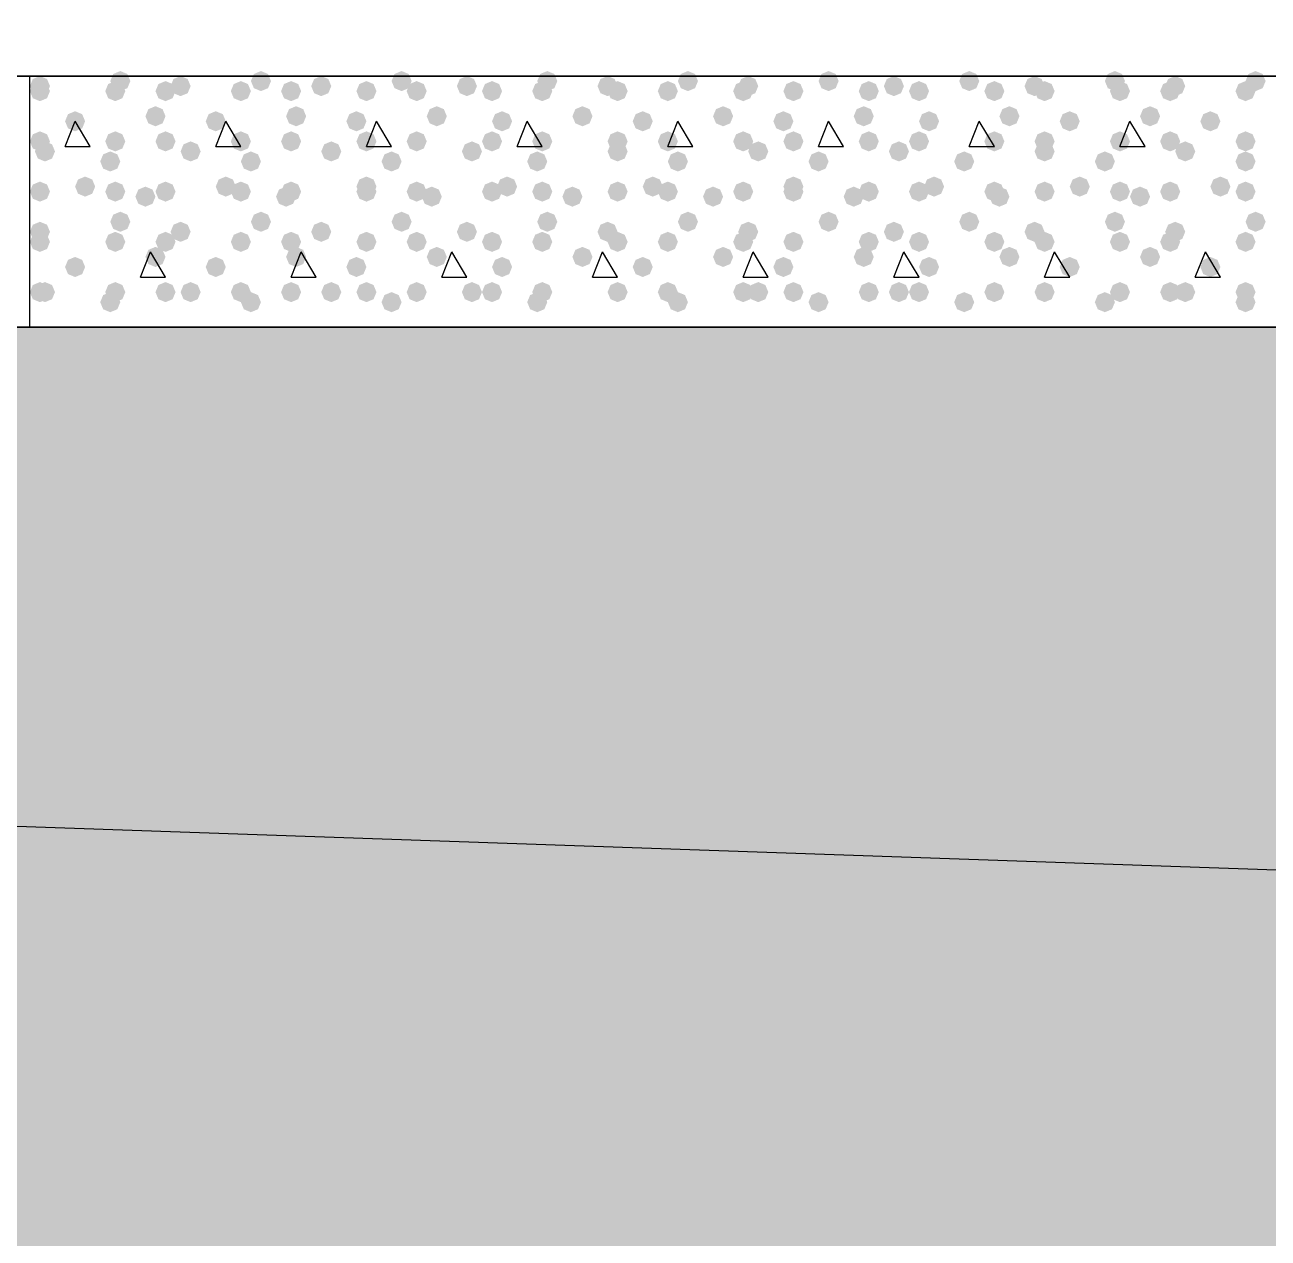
# Model space of a CAD drawing. Header units: millimetres. Extents: x 0 to 420, y 0 to 297.
# Drawn here: x 154.6 to 165.08, y 152.81 to 163.03 of the extents above; entities that cross this region are included whole.
import ezdxf

# ---------------------------------------------------------------- set-up
doc = ezdxf.new("R2010")
doc.units = ezdxf.units.MM
doc.layers.get('0').update_dxf_attribs({"linetype": 'CONTINUOUS'})

msp = doc.modelspace()

# ---------------------------------------------------------------- hatches: boundary and pattern name
at = {"true_color": 0x000008}
for points in [[(155.490333, 162.56), (155.465463, 162.500204), (155.405667, 162.475333), (155.345871, 162.500204), (155.321, 162.56), (155.345871, 162.619796), (155.405667, 162.644667), (155.465462, 162.619796)], [(156.675667, 162.56), (156.650796, 162.500204), (156.591, 162.475333), (156.531204, 162.500204), (156.506333, 162.56), (156.531204, 162.619796), (156.591, 162.644667), (156.650796, 162.619796)], [(157.861, 162.56), (157.836129, 162.500204), (157.776333, 162.475333), (157.716538, 162.500204), (157.691667, 162.56), (157.716537, 162.619796), (157.776333, 162.644667), (157.836129, 162.619796)], [(159.088667, 162.56), (159.063796, 162.500204), (159.004, 162.475333), (158.944204, 162.500204), (158.919333, 162.56), (158.944204, 162.619796), (159.004, 162.644667), (159.063796, 162.619796)], [(160.274, 162.56), (160.249129, 162.500204), (160.189333, 162.475333), (160.129538, 162.500204), (160.104667, 162.56), (160.129537, 162.619796), (160.189333, 162.644667), (160.249129, 162.619796)], [(161.459333, 162.56), (161.434463, 162.500204), (161.374667, 162.475333), (161.314871, 162.500204), (161.29, 162.56), (161.314871, 162.619796), (161.374667, 162.644667), (161.434462, 162.619796)], [(162.644667, 162.56), (162.619796, 162.500204), (162.56, 162.475333), (162.500204, 162.500204), (162.475333, 162.56), (162.500204, 162.619796), (162.56, 162.644667), (162.619796, 162.619796)], [(163.872333, 162.56), (163.847463, 162.500204), (163.787667, 162.475333), (163.727871, 162.500204), (163.703, 162.56), (163.727871, 162.619796), (163.787667, 162.644667), (163.847462, 162.619796)], [(165.057667, 162.56), (165.032796, 162.500204), (164.973, 162.475333), (164.913204, 162.500204), (164.888333, 162.56), (164.913204, 162.619796), (164.973, 162.644667), (165.032796, 162.619796)], [(154.813, 162.517667), (154.788129, 162.457871), (154.728333, 162.433), (154.668538, 162.457871), (154.643667, 162.517667), (154.668537, 162.577462), (154.728333, 162.602333), (154.788129, 162.577463)], [(154.813, 162.475333), (154.788129, 162.415537), (154.728333, 162.390667), (154.668538, 162.415537), (154.643667, 162.475333), (154.668537, 162.535129), (154.728333, 162.56), (154.788129, 162.535129)], [(155.448, 162.475333), (155.423129, 162.415537), (155.363333, 162.390667), (155.303538, 162.415537), (155.278667, 162.475333), (155.303537, 162.535129), (155.363333, 162.56), (155.423129, 162.535129)], [(155.871333, 162.475333), (155.846462, 162.415537), (155.786667, 162.390667), (155.726871, 162.415537), (155.702, 162.475333), (155.726871, 162.535129), (155.786667, 162.56), (155.846462, 162.535129)], [(155.998333, 162.517667), (155.973462, 162.457871), (155.913667, 162.433), (155.853871, 162.457871), (155.829, 162.517667), (155.853871, 162.577462), (155.913667, 162.602333), (155.973462, 162.577463)], [(156.506333, 162.475333), (156.481462, 162.415537), (156.421667, 162.390667), (156.361871, 162.415537), (156.337, 162.475333), (156.361871, 162.535129), (156.421667, 162.56), (156.481462, 162.535129)], [(156.929667, 162.475333), (156.904796, 162.415537), (156.845, 162.390667), (156.785204, 162.415537), (156.760333, 162.475333), (156.785204, 162.535129), (156.845, 162.56), (156.904796, 162.535129)], [(157.183667, 162.517667), (157.158796, 162.457871), (157.099, 162.433), (157.039204, 162.457871), (157.014333, 162.517667), (157.039204, 162.577462), (157.099, 162.602333), (157.158796, 162.577463)], [(157.564667, 162.475333), (157.539796, 162.415537), (157.48, 162.390667), (157.420204, 162.415537), (157.395333, 162.475333), (157.420204, 162.535129), (157.48, 162.56), (157.539796, 162.535129)], [(157.988, 162.475333), (157.963129, 162.415537), (157.903333, 162.390667), (157.843538, 162.415537), (157.818667, 162.475333), (157.843537, 162.535129), (157.903333, 162.56), (157.963129, 162.535129)], [(158.411333, 162.517667), (158.386462, 162.457871), (158.326667, 162.433), (158.266871, 162.457871), (158.242, 162.517667), (158.266871, 162.577462), (158.326667, 162.602333), (158.386462, 162.577463)], [(158.623, 162.475333), (158.598129, 162.415537), (158.538333, 162.390667), (158.478538, 162.415537), (158.453667, 162.475333), (158.478537, 162.535129), (158.538333, 162.56), (158.598129, 162.535129)], [(159.046333, 162.475333), (159.021462, 162.415537), (158.961667, 162.390667), (158.901871, 162.415537), (158.877, 162.475333), (158.901871, 162.535129), (158.961667, 162.56), (159.021462, 162.535129)], [(159.596667, 162.517667), (159.571796, 162.457871), (159.512, 162.433), (159.452204, 162.457871), (159.427333, 162.517667), (159.452204, 162.577462), (159.512, 162.602333), (159.571796, 162.577463)], [(159.681333, 162.475333), (159.656462, 162.415537), (159.596667, 162.390667), (159.536871, 162.415537), (159.512, 162.475333), (159.536871, 162.535129), (159.596667, 162.56), (159.656462, 162.535129)], [(160.104667, 162.475333), (160.079796, 162.415537), (160.02, 162.390667), (159.960204, 162.415537), (159.935333, 162.475333), (159.960204, 162.535129), (160.02, 162.56), (160.079796, 162.535129)], [(160.739667, 162.475333), (160.714796, 162.415537), (160.655, 162.390667), (160.595204, 162.415537), (160.570333, 162.475333), (160.595204, 162.535129), (160.655, 162.56), (160.714796, 162.535129)], [(160.782, 162.517667), (160.757129, 162.457871), (160.697333, 162.433), (160.637538, 162.457871), (160.612667, 162.517667), (160.637537, 162.577462), (160.697333, 162.602333), (160.757129, 162.577463)], [(161.163, 162.475333), (161.138129, 162.415537), (161.078333, 162.390667), (161.018538, 162.415537), (160.993667, 162.475333), (161.018537, 162.535129), (161.078333, 162.56), (161.138129, 162.535129)], [(161.798, 162.475333), (161.773129, 162.415537), (161.713333, 162.390667), (161.653538, 162.415537), (161.628667, 162.475333), (161.653537, 162.535129), (161.713333, 162.56), (161.773129, 162.535129)], [(162.009667, 162.517667), (161.984796, 162.457871), (161.925, 162.433), (161.865204, 162.457871), (161.840333, 162.517667), (161.865204, 162.577462), (161.925, 162.602333), (161.984796, 162.577463)], [(162.221333, 162.475333), (162.196463, 162.415537), (162.136667, 162.390667), (162.076871, 162.415537), (162.052, 162.475333), (162.076871, 162.535129), (162.136667, 162.56), (162.196462, 162.535129)], [(162.856333, 162.475333), (162.831462, 162.415537), (162.771667, 162.390667), (162.711871, 162.415537), (162.687, 162.475333), (162.711871, 162.535129), (162.771667, 162.56), (162.831462, 162.535129)], [(163.195, 162.517667), (163.170129, 162.457871), (163.110333, 162.433), (163.050538, 162.457871), (163.025667, 162.517667), (163.050537, 162.577462), (163.110333, 162.602333), (163.170129, 162.577463)], [(163.279667, 162.475333), (163.254796, 162.415537), (163.195, 162.390667), (163.135204, 162.415537), (163.110333, 162.475333), (163.135204, 162.535129), (163.195, 162.56), (163.254796, 162.535129)], [(163.914667, 162.475333), (163.889796, 162.415537), (163.83, 162.390667), (163.770204, 162.415537), (163.745333, 162.475333), (163.770204, 162.535129), (163.83, 162.56), (163.889796, 162.535129)], [(164.338, 162.475333), (164.313129, 162.415537), (164.253333, 162.390667), (164.193537, 162.415537), (164.168667, 162.475333), (164.193537, 162.535129), (164.253333, 162.56), (164.313129, 162.535129)], [(164.380333, 162.517667), (164.355462, 162.457871), (164.295667, 162.433), (164.235871, 162.457871), (164.211, 162.517667), (164.235871, 162.577462), (164.295667, 162.602333), (164.355462, 162.577463)], [(164.973, 162.475333), (164.948129, 162.415537), (164.888333, 162.390667), (164.828537, 162.415537), (164.803667, 162.475333), (164.828537, 162.535129), (164.888333, 162.56), (164.948129, 162.535129)], [(155.109333, 162.221333), (155.084463, 162.161537), (155.024667, 162.136667), (154.964871, 162.161537), (154.94, 162.221333), (154.964871, 162.281129), (155.024667, 162.306), (155.084462, 162.281129)], [(155.786667, 162.263667), (155.761796, 162.203871), (155.702, 162.179), (155.642204, 162.203871), (155.617333, 162.263667), (155.642204, 162.323462), (155.702, 162.348333), (155.761796, 162.323463)], [(156.294667, 162.221333), (156.269796, 162.161537), (156.21, 162.136667), (156.150204, 162.161537), (156.125333, 162.221333), (156.150204, 162.281129), (156.21, 162.306), (156.269796, 162.281129)], [(156.972, 162.263667), (156.947129, 162.203871), (156.887333, 162.179), (156.827538, 162.203871), (156.802667, 162.263667), (156.827537, 162.323462), (156.887333, 162.348333), (156.947129, 162.323463)], [(157.48, 162.221333), (157.455129, 162.161537), (157.395333, 162.136667), (157.335538, 162.161537), (157.310667, 162.221333), (157.335537, 162.281129), (157.395333, 162.306), (157.455129, 162.281129)], [(158.157333, 162.263667), (158.132462, 162.203871), (158.072667, 162.179), (158.012871, 162.203871), (157.988, 162.263667), (158.012871, 162.323462), (158.072667, 162.348333), (158.132462, 162.323463)], [(158.707667, 162.221333), (158.682796, 162.161537), (158.623, 162.136667), (158.563204, 162.161537), (158.538333, 162.221333), (158.563204, 162.281129), (158.623, 162.306), (158.682796, 162.281129)], [(159.385, 162.263667), (159.360129, 162.203871), (159.300333, 162.179), (159.240538, 162.203871), (159.215667, 162.263667), (159.240537, 162.323462), (159.300333, 162.348333), (159.360129, 162.323463)], [(159.893, 162.221333), (159.868129, 162.161537), (159.808333, 162.136667), (159.748538, 162.161537), (159.723667, 162.221333), (159.748537, 162.281129), (159.808333, 162.306), (159.868129, 162.281129)], [(160.570333, 162.263667), (160.545462, 162.203871), (160.485667, 162.179), (160.425871, 162.203871), (160.401, 162.263667), (160.425871, 162.323462), (160.485667, 162.348333), (160.545462, 162.323463)], [(161.078333, 162.221333), (161.053462, 162.161537), (160.993667, 162.136667), (160.933871, 162.161537), (160.909, 162.221333), (160.933871, 162.281129), (160.993667, 162.306), (161.053462, 162.281129)], [(161.755667, 162.263667), (161.730796, 162.203871), (161.671, 162.179), (161.611204, 162.203871), (161.586333, 162.263667), (161.611204, 162.323462), (161.671, 162.348333), (161.730796, 162.323463)], [(162.306, 162.221333), (162.281129, 162.161537), (162.221333, 162.136667), (162.161538, 162.161537), (162.136667, 162.221333), (162.161537, 162.281129), (162.221333, 162.306), (162.281129, 162.281129)], [(162.983333, 162.263667), (162.958463, 162.203871), (162.898667, 162.179), (162.838871, 162.203871), (162.814, 162.263667), (162.838871, 162.323462), (162.898667, 162.348333), (162.958462, 162.323463)], [(163.491333, 162.221333), (163.466462, 162.161537), (163.406667, 162.136667), (163.346871, 162.161537), (163.322, 162.221333), (163.346871, 162.281129), (163.406667, 162.306), (163.466462, 162.281129)], [(164.168667, 162.263667), (164.143796, 162.203871), (164.084, 162.179), (164.024204, 162.203871), (163.999333, 162.263667), (164.024204, 162.323462), (164.084, 162.348333), (164.143796, 162.323463)], [(164.676667, 162.221333), (164.651796, 162.161537), (164.592, 162.136667), (164.532204, 162.161537), (164.507333, 162.221333), (164.532204, 162.281129), (164.592, 162.306), (164.651796, 162.281129)], [(154.813, 162.052), (154.788129, 161.992204), (154.728333, 161.967333), (154.668538, 161.992204), (154.643667, 162.052), (154.668537, 162.111796), (154.728333, 162.136667), (154.788129, 162.111796)], [(155.448, 162.052), (155.423129, 161.992204), (155.363333, 161.967333), (155.303538, 161.992204), (155.278667, 162.052), (155.303537, 162.111796), (155.363333, 162.136667), (155.423129, 162.111796)], [(155.871333, 162.052), (155.846462, 161.992204), (155.786667, 161.967333), (155.726871, 161.992204), (155.702, 162.052), (155.726871, 162.111796), (155.786667, 162.136667), (155.846462, 162.111796)], [(156.506333, 162.052), (156.481462, 161.992204), (156.421667, 161.967333), (156.361871, 161.992204), (156.337, 162.052), (156.361871, 162.111796), (156.421667, 162.136667), (156.481462, 162.111796)], [(156.929667, 162.052), (156.904796, 161.992204), (156.845, 161.967333), (156.785204, 161.992204), (156.760333, 162.052), (156.785204, 162.111796), (156.845, 162.136667), (156.904796, 162.111796)], [(157.564667, 162.052), (157.539796, 161.992204), (157.48, 161.967333), (157.420204, 161.992204), (157.395333, 162.052), (157.420204, 162.111796), (157.48, 162.136667), (157.539796, 162.111796)], [(157.988, 162.052), (157.963129, 161.992204), (157.903333, 161.967333), (157.843538, 161.992204), (157.818667, 162.052), (157.843537, 162.111796), (157.903333, 162.136667), (157.963129, 162.111796)], [(158.623, 162.052), (158.598129, 161.992204), (158.538333, 161.967333), (158.478538, 161.992204), (158.453667, 162.052), (158.478537, 162.111796), (158.538333, 162.136667), (158.598129, 162.111796)], [(159.046333, 162.052), (159.021462, 161.992204), (158.961667, 161.967333), (158.901871, 161.992204), (158.877, 162.052), (158.901871, 162.111796), (158.961667, 162.136667), (159.021462, 162.111796)], [(159.681333, 162.052), (159.656462, 161.992204), (159.596667, 161.967333), (159.536871, 161.992204), (159.512, 162.052), (159.536871, 162.111796), (159.596667, 162.136667), (159.656462, 162.111796)], [(160.104667, 162.052), (160.079796, 161.992204), (160.02, 161.967333), (159.960204, 161.992204), (159.935333, 162.052), (159.960204, 162.111796), (160.02, 162.136667), (160.079796, 162.111796)], [(160.739667, 162.052), (160.714796, 161.992204), (160.655, 161.967333), (160.595204, 161.992204), (160.570333, 162.052), (160.595204, 162.111796), (160.655, 162.136667), (160.714796, 162.111796)], [(161.163, 162.052), (161.138129, 161.992204), (161.078333, 161.967333), (161.018538, 161.992204), (160.993667, 162.052), (161.018537, 162.111796), (161.078333, 162.136667), (161.138129, 162.111796)], [(161.798, 162.052), (161.773129, 161.992204), (161.713333, 161.967333), (161.653538, 161.992204), (161.628667, 162.052), (161.653537, 162.111796), (161.713333, 162.136667), (161.773129, 162.111796)], [(162.221333, 162.052), (162.196463, 161.992204), (162.136667, 161.967333), (162.076871, 161.992204), (162.052, 162.052), (162.076871, 162.111796), (162.136667, 162.136667), (162.196462, 162.111796)], [(162.856333, 162.052), (162.831462, 161.992204), (162.771667, 161.967333), (162.711871, 161.992204), (162.687, 162.052), (162.711871, 162.111796), (162.771667, 162.136667), (162.831462, 162.111796)], [(163.279667, 162.052), (163.254796, 161.992204), (163.195, 161.967333), (163.135204, 161.992204), (163.110333, 162.052), (163.135204, 162.111796), (163.195, 162.136667), (163.254796, 162.111796)], [(163.914667, 162.052), (163.889796, 161.992204), (163.83, 161.967333), (163.770204, 161.992204), (163.745333, 162.052), (163.770204, 162.111796), (163.83, 162.136667), (163.889796, 162.111796)], [(164.338, 162.052), (164.313129, 161.992204), (164.253333, 161.967333), (164.193537, 161.992204), (164.168667, 162.052), (164.193537, 162.111796), (164.253333, 162.136667), (164.313129, 162.111796)], [(164.973, 162.052), (164.948129, 161.992204), (164.888333, 161.967333), (164.828537, 161.992204), (164.803667, 162.052), (164.828537, 162.111796), (164.888333, 162.136667), (164.948129, 162.111796)], [(154.855333, 161.967333), (154.830463, 161.907537), (154.770667, 161.882667), (154.710871, 161.907537), (154.686, 161.967333), (154.710871, 162.027129), (154.770667, 162.052), (154.830462, 162.027129)], [(156.083, 161.967333), (156.058129, 161.907537), (155.998333, 161.882667), (155.938538, 161.907537), (155.913667, 161.967333), (155.938537, 162.027129), (155.998333, 162.052), (156.058129, 162.027129)], [(157.268333, 161.967333), (157.243462, 161.907537), (157.183667, 161.882667), (157.123871, 161.907537), (157.099, 161.967333), (157.123871, 162.027129), (157.183667, 162.052), (157.243462, 162.027129)], [(158.453667, 161.967333), (158.428796, 161.907537), (158.369, 161.882667), (158.309204, 161.907537), (158.284333, 161.967333), (158.309204, 162.027129), (158.369, 162.052), (158.428796, 162.027129)], [(159.681333, 161.967333), (159.656462, 161.907537), (159.596667, 161.882667), (159.536871, 161.907537), (159.512, 161.967333), (159.536871, 162.027129), (159.596667, 162.052), (159.656462, 162.027129)], [(160.866667, 161.967333), (160.841796, 161.907537), (160.782, 161.882667), (160.722204, 161.907537), (160.697333, 161.967333), (160.722204, 162.027129), (160.782, 162.052), (160.841796, 162.027129)], [(162.052, 161.967333), (162.027129, 161.907537), (161.967333, 161.882667), (161.907537, 161.907537), (161.882667, 161.967333), (161.907537, 162.027129), (161.967333, 162.052), (162.027129, 162.027129)], [(163.279667, 161.967333), (163.254796, 161.907537), (163.195, 161.882667), (163.135204, 161.907537), (163.110333, 161.967333), (163.135204, 162.027129), (163.195, 162.052), (163.254796, 162.027129)], [(164.465, 161.967333), (164.440129, 161.907537), (164.380333, 161.882667), (164.320538, 161.907537), (164.295667, 161.967333), (164.320537, 162.027129), (164.380333, 162.052), (164.440129, 162.027129)], [(155.405667, 161.882667), (155.380796, 161.822871), (155.321, 161.798), (155.261204, 161.822871), (155.236333, 161.882667), (155.261204, 161.942462), (155.321, 161.967333), (155.380796, 161.942463)], [(156.591, 161.882667), (156.566129, 161.822871), (156.506333, 161.798), (156.446538, 161.822871), (156.421667, 161.882667), (156.446537, 161.942462), (156.506333, 161.967333), (156.566129, 161.942463)], [(157.776333, 161.882667), (157.751463, 161.822871), (157.691667, 161.798), (157.631871, 161.822871), (157.607, 161.882667), (157.631871, 161.942462), (157.691667, 161.967333), (157.751462, 161.942463)], [(159.004, 161.882667), (158.979129, 161.822871), (158.919333, 161.798), (158.859537, 161.822871), (158.834667, 161.882667), (158.859537, 161.942462), (158.919333, 161.967333), (158.979129, 161.942463)], [(160.189333, 161.882667), (160.164463, 161.822871), (160.104667, 161.798), (160.044871, 161.822871), (160.02, 161.882667), (160.044871, 161.942462), (160.104667, 161.967333), (160.164462, 161.942463)], [(161.374667, 161.882667), (161.349796, 161.822871), (161.29, 161.798), (161.230204, 161.822871), (161.205333, 161.882667), (161.230204, 161.942462), (161.29, 161.967333), (161.349796, 161.942463)], [(162.602333, 161.882667), (162.577463, 161.822871), (162.517667, 161.798), (162.457871, 161.822871), (162.433, 161.882667), (162.457871, 161.942462), (162.517667, 161.967333), (162.577462, 161.942463)], [(163.787667, 161.882667), (163.762796, 161.822871), (163.703, 161.798), (163.643204, 161.822871), (163.618333, 161.882667), (163.643204, 161.942462), (163.703, 161.967333), (163.762796, 161.942463)], [(164.973, 161.882667), (164.948129, 161.822871), (164.888333, 161.798), (164.828537, 161.822871), (164.803667, 161.882667), (164.828537, 161.942462), (164.888333, 161.967333), (164.948129, 161.942463)], [(154.813, 161.628667), (154.788129, 161.568871), (154.728333, 161.544), (154.668538, 161.568871), (154.643667, 161.628667), (154.668537, 161.688462), (154.728333, 161.713333), (154.788129, 161.688463)], [(155.194, 161.671), (155.169129, 161.611204), (155.109333, 161.586333), (155.049538, 161.611204), (155.024667, 161.671), (155.049537, 161.730796), (155.109333, 161.755667), (155.169129, 161.730796)], [(155.448, 161.628667), (155.423129, 161.568871), (155.363333, 161.544), (155.303538, 161.568871), (155.278667, 161.628667), (155.303537, 161.688462), (155.363333, 161.713333), (155.423129, 161.688463)], [(155.702, 161.586333), (155.677129, 161.526537), (155.617333, 161.501667), (155.557538, 161.526537), (155.532667, 161.586333), (155.557537, 161.646129), (155.617333, 161.671), (155.677129, 161.646129)], [(155.871333, 161.628667), (155.846462, 161.568871), (155.786667, 161.544), (155.726871, 161.568871), (155.702, 161.628667), (155.726871, 161.688462), (155.786667, 161.713333), (155.846462, 161.688463)], [(156.379333, 161.671), (156.354463, 161.611204), (156.294667, 161.586333), (156.234871, 161.611204), (156.21, 161.671), (156.234871, 161.730796), (156.294667, 161.755667), (156.354462, 161.730796)], [(156.506333, 161.628667), (156.481462, 161.568871), (156.421667, 161.544), (156.361871, 161.568871), (156.337, 161.628667), (156.361871, 161.688462), (156.421667, 161.713333), (156.481462, 161.688463)], [(156.887333, 161.586333), (156.862462, 161.526537), (156.802667, 161.501667), (156.742871, 161.526537), (156.718, 161.586333), (156.742871, 161.646129), (156.802667, 161.671), (156.862462, 161.646129)], [(156.929667, 161.628667), (156.904796, 161.568871), (156.845, 161.544), (156.785204, 161.568871), (156.760333, 161.628667), (156.785204, 161.688462), (156.845, 161.713333), (156.904796, 161.688463)], [(157.564667, 161.671), (157.539796, 161.611204), (157.48, 161.586333), (157.420204, 161.611204), (157.395333, 161.671), (157.420204, 161.730796), (157.48, 161.755667), (157.539796, 161.730796)], [(157.564667, 161.628667), (157.539796, 161.568871), (157.48, 161.544), (157.420204, 161.568871), (157.395333, 161.628667), (157.420204, 161.688462), (157.48, 161.713333), (157.539796, 161.688463)], [(157.988, 161.628667), (157.963129, 161.568871), (157.903333, 161.544), (157.843538, 161.568871), (157.818667, 161.628667), (157.843537, 161.688462), (157.903333, 161.713333), (157.963129, 161.688463)], [(158.115, 161.586333), (158.090129, 161.526537), (158.030333, 161.501667), (157.970538, 161.526537), (157.945667, 161.586333), (157.970537, 161.646129), (158.030333, 161.671), (158.090129, 161.646129)], [(158.623, 161.628667), (158.598129, 161.568871), (158.538333, 161.544), (158.478538, 161.568871), (158.453667, 161.628667), (158.478537, 161.688462), (158.538333, 161.713333), (158.598129, 161.688463)], [(158.75, 161.671), (158.725129, 161.611204), (158.665333, 161.586333), (158.605538, 161.611204), (158.580667, 161.671), (158.605537, 161.730796), (158.665333, 161.755667), (158.725129, 161.730796)], [(159.046333, 161.628667), (159.021462, 161.568871), (158.961667, 161.544), (158.901871, 161.568871), (158.877, 161.628667), (158.901871, 161.688462), (158.961667, 161.713333), (159.021462, 161.688463)], [(159.300333, 161.586333), (159.275463, 161.526537), (159.215667, 161.501667), (159.155871, 161.526537), (159.131, 161.586333), (159.155871, 161.646129), (159.215667, 161.671), (159.275462, 161.646129)], [(159.681333, 161.628667), (159.656462, 161.568871), (159.596667, 161.544), (159.536871, 161.568871), (159.512, 161.628667), (159.536871, 161.688462), (159.596667, 161.713333), (159.656462, 161.688463)], [(159.977667, 161.671), (159.952796, 161.611204), (159.893, 161.586333), (159.833204, 161.611204), (159.808333, 161.671), (159.833204, 161.730796), (159.893, 161.755667), (159.952796, 161.730796)], [(160.104667, 161.628667), (160.079796, 161.568871), (160.02, 161.544), (159.960204, 161.568871), (159.935333, 161.628667), (159.960204, 161.688462), (160.02, 161.713333), (160.079796, 161.688463)], [(160.485667, 161.586333), (160.460796, 161.526537), (160.401, 161.501667), (160.341204, 161.526537), (160.316333, 161.586333), (160.341204, 161.646129), (160.401, 161.671), (160.460796, 161.646129)], [(160.739667, 161.628667), (160.714796, 161.568871), (160.655, 161.544), (160.595204, 161.568871), (160.570333, 161.628667), (160.595204, 161.688462), (160.655, 161.713333), (160.714796, 161.688463)], [(161.163, 161.671), (161.138129, 161.611204), (161.078333, 161.586333), (161.018538, 161.611204), (160.993667, 161.671), (161.018537, 161.730796), (161.078333, 161.755667), (161.138129, 161.730796)], [(161.163, 161.628667), (161.138129, 161.568871), (161.078333, 161.544), (161.018538, 161.568871), (160.993667, 161.628667), (161.018537, 161.688462), (161.078333, 161.713333), (161.138129, 161.688463)], [(161.671, 161.586333), (161.646129, 161.526537), (161.586333, 161.501667), (161.526538, 161.526537), (161.501667, 161.586333), (161.526537, 161.646129), (161.586333, 161.671), (161.646129, 161.646129)], [(161.798, 161.628667), (161.773129, 161.568871), (161.713333, 161.544), (161.653538, 161.568871), (161.628667, 161.628667), (161.653537, 161.688462), (161.713333, 161.713333), (161.773129, 161.688463)], [(162.221333, 161.628667), (162.196463, 161.568871), (162.136667, 161.544), (162.076871, 161.568871), (162.052, 161.628667), (162.076871, 161.688462), (162.136667, 161.713333), (162.196462, 161.688463)], [(162.348333, 161.671), (162.323463, 161.611204), (162.263667, 161.586333), (162.203871, 161.611204), (162.179, 161.671), (162.203871, 161.730796), (162.263667, 161.755667), (162.323462, 161.730796)], [(162.856333, 161.628667), (162.831462, 161.568871), (162.771667, 161.544), (162.711871, 161.568871), (162.687, 161.628667), (162.711871, 161.688462), (162.771667, 161.713333), (162.831462, 161.688463)], [(162.898667, 161.586333), (162.873796, 161.526537), (162.814, 161.501667), (162.754204, 161.526537), (162.729333, 161.586333), (162.754204, 161.646129), (162.814, 161.671), (162.873796, 161.646129)], [(163.279667, 161.628667), (163.254796, 161.568871), (163.195, 161.544), (163.135204, 161.568871), (163.110333, 161.628667), (163.135204, 161.688462), (163.195, 161.713333), (163.254796, 161.688463)], [(163.576, 161.671), (163.551129, 161.611204), (163.491333, 161.586333), (163.431538, 161.611204), (163.406667, 161.671), (163.431537, 161.730796), (163.491333, 161.755667), (163.551129, 161.730796)], [(163.914667, 161.628667), (163.889796, 161.568871), (163.83, 161.544), (163.770204, 161.568871), (163.745333, 161.628667), (163.770204, 161.688462), (163.83, 161.713333), (163.889796, 161.688463)], [(164.084, 161.586333), (164.059129, 161.526537), (163.999333, 161.501667), (163.939538, 161.526537), (163.914667, 161.586333), (163.939537, 161.646129), (163.999333, 161.671), (164.059129, 161.646129)], [(164.338, 161.628667), (164.313129, 161.568871), (164.253333, 161.544), (164.193537, 161.568871), (164.168667, 161.628667), (164.193537, 161.688462), (164.253333, 161.713333), (164.313129, 161.688463)], [(164.761333, 161.671), (164.736462, 161.611204), (164.676667, 161.586333), (164.616871, 161.611204), (164.592, 161.671), (164.616871, 161.730796), (164.676667, 161.755667), (164.736462, 161.730796)], [(164.973, 161.628667), (164.948129, 161.568871), (164.888333, 161.544), (164.828537, 161.568871), (164.803667, 161.628667), (164.828537, 161.688462), (164.888333, 161.713333), (164.948129, 161.688463)], [(155.490333, 161.374667), (155.465463, 161.314871), (155.405667, 161.29), (155.345871, 161.314871), (155.321, 161.374667), (155.345871, 161.434462), (155.405667, 161.459333), (155.465462, 161.434463)], [(156.675667, 161.374667), (156.650796, 161.314871), (156.591, 161.29), (156.531204, 161.314871), (156.506333, 161.374667), (156.531204, 161.434462), (156.591, 161.459333), (156.650796, 161.434463)], [(157.861, 161.374667), (157.836129, 161.314871), (157.776333, 161.29), (157.716538, 161.314871), (157.691667, 161.374667), (157.716537, 161.434462), (157.776333, 161.459333), (157.836129, 161.434463)], [(159.088667, 161.374667), (159.063796, 161.314871), (159.004, 161.29), (158.944204, 161.314871), (158.919333, 161.374667), (158.944204, 161.434462), (159.004, 161.459333), (159.063796, 161.434463)], [(160.274, 161.374667), (160.249129, 161.314871), (160.189333, 161.29), (160.129538, 161.314871), (160.104667, 161.374667), (160.129537, 161.434462), (160.189333, 161.459333), (160.249129, 161.434463)], [(161.459333, 161.374667), (161.434463, 161.314871), (161.374667, 161.29), (161.314871, 161.314871), (161.29, 161.374667), (161.314871, 161.434462), (161.374667, 161.459333), (161.434462, 161.434463)], [(162.644667, 161.374667), (162.619796, 161.314871), (162.56, 161.29), (162.500204, 161.314871), (162.475333, 161.374667), (162.500204, 161.434462), (162.56, 161.459333), (162.619796, 161.434463)], [(163.872333, 161.374667), (163.847463, 161.314871), (163.787667, 161.29), (163.727871, 161.314871), (163.703, 161.374667), (163.727871, 161.434462), (163.787667, 161.459333), (163.847462, 161.434463)], [(165.057667, 161.374667), (165.032796, 161.314871), (164.973, 161.29), (164.913204, 161.314871), (164.888333, 161.374667), (164.913204, 161.434462), (164.973, 161.459333), (165.032796, 161.434463)], [(154.813, 161.29), (154.788129, 161.230204), (154.728333, 161.205333), (154.668538, 161.230204), (154.643667, 161.29), (154.668537, 161.349796), (154.728333, 161.374667), (154.788129, 161.349796)], [(155.998333, 161.29), (155.973462, 161.230204), (155.913667, 161.205333), (155.853871, 161.230204), (155.829, 161.29), (155.853871, 161.349796), (155.913667, 161.374667), (155.973462, 161.349796)], [(157.183667, 161.29), (157.158796, 161.230204), (157.099, 161.205333), (157.039204, 161.230204), (157.014333, 161.29), (157.039204, 161.349796), (157.099, 161.374667), (157.158796, 161.349796)], [(158.411333, 161.29), (158.386462, 161.230204), (158.326667, 161.205333), (158.266871, 161.230204), (158.242, 161.29), (158.266871, 161.349796), (158.326667, 161.374667), (158.386462, 161.349796)], [(159.596667, 161.29), (159.571796, 161.230204), (159.512, 161.205333), (159.452204, 161.230204), (159.427333, 161.29), (159.452204, 161.349796), (159.512, 161.374667), (159.571796, 161.349796)], [(160.782, 161.29), (160.757129, 161.230204), (160.697333, 161.205333), (160.637538, 161.230204), (160.612667, 161.29), (160.637537, 161.349796), (160.697333, 161.374667), (160.757129, 161.349796)], [(162.009667, 161.29), (161.984796, 161.230204), (161.925, 161.205333), (161.865204, 161.230204), (161.840333, 161.29), (161.865204, 161.349796), (161.925, 161.374667), (161.984796, 161.349796)], [(163.195, 161.29), (163.170129, 161.230204), (163.110333, 161.205333), (163.050538, 161.230204), (163.025667, 161.29), (163.050537, 161.349796), (163.110333, 161.374667), (163.170129, 161.349796)], [(164.380333, 161.29), (164.355462, 161.230204), (164.295667, 161.205333), (164.235871, 161.230204), (164.211, 161.29), (164.235871, 161.349796), (164.295667, 161.374667), (164.355462, 161.349796)], [(154.813, 161.205333), (154.788129, 161.145537), (154.728333, 161.120667), (154.668538, 161.145537), (154.643667, 161.205333), (154.668537, 161.265129), (154.728333, 161.29), (154.788129, 161.265129)], [(155.448, 161.205333), (155.423129, 161.145537), (155.363333, 161.120667), (155.303538, 161.145537), (155.278667, 161.205333), (155.303537, 161.265129), (155.363333, 161.29), (155.423129, 161.265129)], [(155.871333, 161.205333), (155.846462, 161.145537), (155.786667, 161.120667), (155.726871, 161.145537), (155.702, 161.205333), (155.726871, 161.265129), (155.786667, 161.29), (155.846462, 161.265129)], [(156.506333, 161.205333), (156.481462, 161.145537), (156.421667, 161.120667), (156.361871, 161.145537), (156.337, 161.205333), (156.361871, 161.265129), (156.421667, 161.29), (156.481462, 161.265129)], [(156.929667, 161.205333), (156.904796, 161.145537), (156.845, 161.120667), (156.785204, 161.145537), (156.760333, 161.205333), (156.785204, 161.265129), (156.845, 161.29), (156.904796, 161.265129)], [(157.564667, 161.205333), (157.539796, 161.145537), (157.48, 161.120667), (157.420204, 161.145537), (157.395333, 161.205333), (157.420204, 161.265129), (157.48, 161.29), (157.539796, 161.265129)], [(157.988, 161.205333), (157.963129, 161.145537), (157.903333, 161.120667), (157.843538, 161.145537), (157.818667, 161.205333), (157.843537, 161.265129), (157.903333, 161.29), (157.963129, 161.265129)], [(158.623, 161.205333), (158.598129, 161.145537), (158.538333, 161.120667), (158.478538, 161.145537), (158.453667, 161.205333), (158.478537, 161.265129), (158.538333, 161.29), (158.598129, 161.265129)], [(159.046333, 161.205333), (159.021462, 161.145537), (158.961667, 161.120667), (158.901871, 161.145537), (158.877, 161.205333), (158.901871, 161.265129), (158.961667, 161.29), (159.021462, 161.265129)], [(159.681333, 161.205333), (159.656462, 161.145537), (159.596667, 161.120667), (159.536871, 161.145537), (159.512, 161.205333), (159.536871, 161.265129), (159.596667, 161.29), (159.656462, 161.265129)], [(160.104667, 161.205333), (160.079796, 161.145537), (160.02, 161.120667), (159.960204, 161.145537), (159.935333, 161.205333), (159.960204, 161.265129), (160.02, 161.29), (160.079796, 161.265129)], [(160.739667, 161.205333), (160.714796, 161.145537), (160.655, 161.120667), (160.595204, 161.145537), (160.570333, 161.205333), (160.595204, 161.265129), (160.655, 161.29), (160.714796, 161.265129)], [(161.163, 161.205333), (161.138129, 161.145537), (161.078333, 161.120667), (161.018538, 161.145537), (160.993667, 161.205333), (161.018537, 161.265129), (161.078333, 161.29), (161.138129, 161.265129)], [(161.798, 161.205333), (161.773129, 161.145537), (161.713333, 161.120667), (161.653538, 161.145537), (161.628667, 161.205333), (161.653537, 161.265129), (161.713333, 161.29), (161.773129, 161.265129)], [(162.221333, 161.205333), (162.196463, 161.145537), (162.136667, 161.120667), (162.076871, 161.145537), (162.052, 161.205333), (162.076871, 161.265129), (162.136667, 161.29), (162.196462, 161.265129)], [(162.856333, 161.205333), (162.831462, 161.145537), (162.771667, 161.120667), (162.711871, 161.145537), (162.687, 161.205333), (162.711871, 161.265129), (162.771667, 161.29), (162.831462, 161.265129)], [(163.279667, 161.205333), (163.254796, 161.145537), (163.195, 161.120667), (163.135204, 161.145537), (163.110333, 161.205333), (163.135204, 161.265129), (163.195, 161.29), (163.254796, 161.265129)], [(163.914667, 161.205333), (163.889796, 161.145537), (163.83, 161.120667), (163.770204, 161.145537), (163.745333, 161.205333), (163.770204, 161.265129), (163.83, 161.29), (163.889796, 161.265129)], [(164.338, 161.205333), (164.313129, 161.145537), (164.253333, 161.120667), (164.193537, 161.145537), (164.168667, 161.205333), (164.193537, 161.265129), (164.253333, 161.29), (164.313129, 161.265129)], [(164.973, 161.205333), (164.948129, 161.145537), (164.888333, 161.120667), (164.828537, 161.145537), (164.803667, 161.205333), (164.828537, 161.265129), (164.888333, 161.29), (164.948129, 161.265129)], [(155.786667, 161.078333), (155.761796, 161.018537), (155.702, 160.993667), (155.642204, 161.018537), (155.617333, 161.078333), (155.642204, 161.138129), (155.702, 161.163), (155.761796, 161.138129)], [(156.972, 161.078333), (156.947129, 161.018537), (156.887333, 160.993667), (156.827538, 161.018537), (156.802667, 161.078333), (156.827537, 161.138129), (156.887333, 161.163), (156.947129, 161.138129)], [(158.157333, 161.078333), (158.132462, 161.018537), (158.072667, 160.993667), (158.012871, 161.018537), (157.988, 161.078333), (158.012871, 161.138129), (158.072667, 161.163), (158.132462, 161.138129)], [(159.385, 161.078333), (159.360129, 161.018537), (159.300333, 160.993667), (159.240538, 161.018537), (159.215667, 161.078333), (159.240537, 161.138129), (159.300333, 161.163), (159.360129, 161.138129)], [(160.570333, 161.078333), (160.545462, 161.018537), (160.485667, 160.993667), (160.425871, 161.018537), (160.401, 161.078333), (160.425871, 161.138129), (160.485667, 161.163), (160.545462, 161.138129)], [(161.755667, 161.078333), (161.730796, 161.018537), (161.671, 160.993667), (161.611204, 161.018537), (161.586333, 161.078333), (161.611204, 161.138129), (161.671, 161.163), (161.730796, 161.138129)], [(162.983333, 161.078333), (162.958463, 161.018537), (162.898667, 160.993667), (162.838871, 161.018537), (162.814, 161.078333), (162.838871, 161.138129), (162.898667, 161.163), (162.958462, 161.138129)], [(164.168667, 161.078333), (164.143796, 161.018537), (164.084, 160.993667), (164.024204, 161.018537), (163.999333, 161.078333), (164.024204, 161.138129), (164.084, 161.163), (164.143796, 161.138129)], [(155.109333, 160.993667), (155.084463, 160.933871), (155.024667, 160.909), (154.964871, 160.933871), (154.94, 160.993667), (154.964871, 161.053462), (155.024667, 161.078333), (155.084462, 161.053463)], [(156.294667, 160.993667), (156.269796, 160.933871), (156.21, 160.909), (156.150204, 160.933871), (156.125333, 160.993667), (156.150204, 161.053462), (156.21, 161.078333), (156.269796, 161.053463)], [(157.48, 160.993667), (157.455129, 160.933871), (157.395333, 160.909), (157.335538, 160.933871), (157.310667, 160.993667), (157.335537, 161.053462), (157.395333, 161.078333), (157.455129, 161.053463)], [(158.707667, 160.993667), (158.682796, 160.933871), (158.623, 160.909), (158.563204, 160.933871), (158.538333, 160.993667), (158.563204, 161.053462), (158.623, 161.078333), (158.682796, 161.053463)], [(159.893, 160.993667), (159.868129, 160.933871), (159.808333, 160.909), (159.748538, 160.933871), (159.723667, 160.993667), (159.748537, 161.053462), (159.808333, 161.078333), (159.868129, 161.053463)], [(161.078333, 160.993667), (161.053462, 160.933871), (160.993667, 160.909), (160.933871, 160.933871), (160.909, 160.993667), (160.933871, 161.053462), (160.993667, 161.078333), (161.053462, 161.053463)], [(162.306, 160.993667), (162.281129, 160.933871), (162.221333, 160.909), (162.161538, 160.933871), (162.136667, 160.993667), (162.161537, 161.053462), (162.221333, 161.078333), (162.281129, 161.053463)], [(163.491333, 160.993667), (163.466462, 160.933871), (163.406667, 160.909), (163.346871, 160.933871), (163.322, 160.993667), (163.346871, 161.053462), (163.406667, 161.078333), (163.466462, 161.053463)], [(164.676667, 160.993667), (164.651796, 160.933871), (164.592, 160.909), (164.532204, 160.933871), (164.507333, 160.993667), (164.532204, 161.053462), (164.592, 161.078333), (164.651796, 161.053463)], [(154.813, 160.782), (154.788129, 160.722204), (154.728333, 160.697333), (154.668538, 160.722204), (154.643667, 160.782), (154.668537, 160.841796), (154.728333, 160.866667), (154.788129, 160.841796)], [(154.855333, 160.782), (154.830463, 160.722204), (154.770667, 160.697333), (154.710871, 160.722204), (154.686, 160.782), (154.710871, 160.841796), (154.770667, 160.866667), (154.830462, 160.841796)], [(155.448, 160.782), (155.423129, 160.722204), (155.363333, 160.697333), (155.303538, 160.722204), (155.278667, 160.782), (155.303537, 160.841796), (155.363333, 160.866667), (155.423129, 160.841796)], [(155.871333, 160.782), (155.846462, 160.722204), (155.786667, 160.697333), (155.726871, 160.722204), (155.702, 160.782), (155.726871, 160.841796), (155.786667, 160.866667), (155.846462, 160.841796)], [(156.083, 160.782), (156.058129, 160.722204), (155.998333, 160.697333), (155.938538, 160.722204), (155.913667, 160.782), (155.938537, 160.841796), (155.998333, 160.866667), (156.058129, 160.841796)], [(156.506333, 160.782), (156.481462, 160.722204), (156.421667, 160.697333), (156.361871, 160.722204), (156.337, 160.782), (156.361871, 160.841796), (156.421667, 160.866667), (156.481462, 160.841796)], [(156.929667, 160.782), (156.904796, 160.722204), (156.845, 160.697333), (156.785204, 160.722204), (156.760333, 160.782), (156.785204, 160.841796), (156.845, 160.866667), (156.904796, 160.841796)], [(157.268333, 160.782), (157.243462, 160.722204), (157.183667, 160.697333), (157.123871, 160.722204), (157.099, 160.782), (157.123871, 160.841796), (157.183667, 160.866667), (157.243462, 160.841796)], [(157.564667, 160.782), (157.539796, 160.722204), (157.48, 160.697333), (157.420204, 160.722204), (157.395333, 160.782), (157.420204, 160.841796), (157.48, 160.866667), (157.539796, 160.841796)], [(157.988, 160.782), (157.963129, 160.722204), (157.903333, 160.697333), (157.843538, 160.722204), (157.818667, 160.782), (157.843537, 160.841796), (157.903333, 160.866667), (157.963129, 160.841796)], [(158.453667, 160.782), (158.428796, 160.722204), (158.369, 160.697333), (158.309204, 160.722204), (158.284333, 160.782), (158.309204, 160.841796), (158.369, 160.866667), (158.428796, 160.841796)], [(158.623, 160.782), (158.598129, 160.722204), (158.538333, 160.697333), (158.478538, 160.722204), (158.453667, 160.782), (158.478537, 160.841796), (158.538333, 160.866667), (158.598129, 160.841796)], [(159.046333, 160.782), (159.021462, 160.722204), (158.961667, 160.697333), (158.901871, 160.722204), (158.877, 160.782), (158.901871, 160.841796), (158.961667, 160.866667), (159.021462, 160.841796)], [(159.681333, 160.782), (159.656462, 160.722204), (159.596667, 160.697333), (159.536871, 160.722204), (159.512, 160.782), (159.536871, 160.841796), (159.596667, 160.866667), (159.656462, 160.841796)], [(159.681333, 160.782), (159.656462, 160.722204), (159.596667, 160.697333), (159.536871, 160.722204), (159.512, 160.782), (159.536871, 160.841796), (159.596667, 160.866667), (159.656462, 160.841796)], [(160.104667, 160.782), (160.079796, 160.722204), (160.02, 160.697333), (159.960204, 160.722204), (159.935333, 160.782), (159.960204, 160.841796), (160.02, 160.866667), (160.079796, 160.841796)], [(160.739667, 160.782), (160.714796, 160.722204), (160.655, 160.697333), (160.595204, 160.722204), (160.570333, 160.782), (160.595204, 160.841796), (160.655, 160.866667), (160.714796, 160.841796)], [(160.866667, 160.782), (160.841796, 160.722204), (160.782, 160.697333), (160.722204, 160.722204), (160.697333, 160.782), (160.722204, 160.841796), (160.782, 160.866667), (160.841796, 160.841796)], [(161.163, 160.782), (161.138129, 160.722204), (161.078333, 160.697333), (161.018538, 160.722204), (160.993667, 160.782), (161.018537, 160.841796), (161.078333, 160.866667), (161.138129, 160.841796)], [(161.798, 160.782), (161.773129, 160.722204), (161.713333, 160.697333), (161.653538, 160.722204), (161.628667, 160.782), (161.653537, 160.841796), (161.713333, 160.866667), (161.773129, 160.841796)], [(162.052, 160.782), (162.027129, 160.722204), (161.967333, 160.697333), (161.907537, 160.722204), (161.882667, 160.782), (161.907537, 160.841796), (161.967333, 160.866667), (162.027129, 160.841796)], [(162.221333, 160.782), (162.196463, 160.722204), (162.136667, 160.697333), (162.076871, 160.722204), (162.052, 160.782), (162.076871, 160.841796), (162.136667, 160.866667), (162.196462, 160.841796)], [(162.856333, 160.782), (162.831462, 160.722204), (162.771667, 160.697333), (162.711871, 160.722204), (162.687, 160.782), (162.711871, 160.841796), (162.771667, 160.866667), (162.831462, 160.841796)], [(163.279667, 160.782), (163.254796, 160.722204), (163.195, 160.697333), (163.135204, 160.722204), (163.110333, 160.782), (163.135204, 160.841796), (163.195, 160.866667), (163.254796, 160.841796)], [(163.279667, 160.782), (163.254796, 160.722204), (163.195, 160.697333), (163.135204, 160.722204), (163.110333, 160.782), (163.135204, 160.841796), (163.195, 160.866667), (163.254796, 160.841796)], [(163.914667, 160.782), (163.889796, 160.722204), (163.83, 160.697333), (163.770204, 160.722204), (163.745333, 160.782), (163.770204, 160.841796), (163.83, 160.866667), (163.889796, 160.841796)], [(164.338, 160.782), (164.313129, 160.722204), (164.253333, 160.697333), (164.193537, 160.722204), (164.168667, 160.782), (164.193537, 160.841796), (164.253333, 160.866667), (164.313129, 160.841796)], [(164.465, 160.782), (164.440129, 160.722204), (164.380333, 160.697333), (164.320538, 160.722204), (164.295667, 160.782), (164.320537, 160.841796), (164.380333, 160.866667), (164.440129, 160.841796)], [(164.973, 160.782), (164.948129, 160.722204), (164.888333, 160.697333), (164.828537, 160.722204), (164.803667, 160.782), (164.828537, 160.841796), (164.888333, 160.866667), (164.948129, 160.841796)], [(155.405667, 160.697333), (155.380796, 160.637537), (155.321, 160.612667), (155.261204, 160.637537), (155.236333, 160.697333), (155.261204, 160.757129), (155.321, 160.782), (155.380796, 160.757129)], [(156.591, 160.697333), (156.566129, 160.637537), (156.506333, 160.612667), (156.446538, 160.637537), (156.421667, 160.697333), (156.446537, 160.757129), (156.506333, 160.782), (156.566129, 160.757129)], [(157.776333, 160.697333), (157.751463, 160.637537), (157.691667, 160.612667), (157.631871, 160.637537), (157.607, 160.697333), (157.631871, 160.757129), (157.691667, 160.782), (157.751462, 160.757129)], [(159.004, 160.697333), (158.979129, 160.637537), (158.919333, 160.612667), (158.859537, 160.637537), (158.834667, 160.697333), (158.859537, 160.757129), (158.919333, 160.782), (158.979129, 160.757129)], [(160.189333, 160.697333), (160.164463, 160.637537), (160.104667, 160.612667), (160.044871, 160.637537), (160.02, 160.697333), (160.044871, 160.757129), (160.104667, 160.782), (160.164462, 160.757129)], [(161.374667, 160.697333), (161.349796, 160.637537), (161.29, 160.612667), (161.230204, 160.637537), (161.205333, 160.697333), (161.230204, 160.757129), (161.29, 160.782), (161.349796, 160.757129)], [(162.602333, 160.697333), (162.577463, 160.637537), (162.517667, 160.612667), (162.457871, 160.637537), (162.433, 160.697333), (162.457871, 160.757129), (162.517667, 160.782), (162.577462, 160.757129)], [(163.787667, 160.697333), (163.762796, 160.637537), (163.703, 160.612667), (163.643204, 160.637537), (163.618333, 160.697333), (163.643204, 160.757129), (163.703, 160.782), (163.762796, 160.757129)], [(164.973, 160.697333), (164.948129, 160.637537), (164.888333, 160.612667), (164.828537, 160.637537), (164.803667, 160.697333), (164.828537, 160.757129), (164.888333, 160.782), (164.948129, 160.757129)]]:
    msp.add_hatch(color=0, dxfattribs=at).paths.add_polyline_path(points, flags=0)
h = msp.add_hatch(color=0, dxfattribs=at)
h.paths.add_polyline_path([(379.603, 160.485667), (33.528, 160.485667), (379.603, 148.463)], flags=0)
h.paths.add_polyline_path([(33.528, 160.485667), (379.603, 148.463), (33.528, 148.463)], flags=0)

# ---------------------------------------------------------------- linework, layer by layer
at = {"color": 0, "true_color": 0x000007}
for points in [[(32.469667, 183.811333), (32.469667, 160.485667), (380.661333, 160.485667), (380.661333, 183.811333), (218.228333, 183.811333), (218.228333, 204.978), (194.902667, 204.978), (194.902667, 183.811333)], [(32.469667, 183.811333), (32.469667, 160.485667), (380.661333, 160.485667), (380.661333, 183.811333), (218.228333, 183.811333), (218.228333, 204.978), (194.902667, 204.978), (194.902667, 183.811333)], [(152.527, 162.602333), (152.527, 160.485667), (154.643667, 160.485667), (154.643667, 162.602333)]]:
    msp.add_lwpolyline(points, close=True, dxfattribs=at)
at = {"color": 0, "true_color": 0x0000fd}
msp.add_lwpolyline([(34.586333, 162.602333), (378.544667, 162.602333), (378.544667, 181.694667), (216.111667, 181.694667), (216.111667, 202.861333), (197.019333, 202.861333), (197.019333, 181.694667), (34.586333, 181.694667)], close=True, dxfattribs=at)
at = {"color": 0, "true_color": 0x000007}
for points in [[(173.736, 162.602333), (154.643667, 162.602333)], [(154.643667, 160.485667), (173.736, 160.485667)]]:
    msp.add_lwpolyline(points, dxfattribs=at)
at = {"color": 0, "true_color": 0x000008}
for points in [[(154.94, 162.009667), (155.024667, 162.221333)], [(155.151667, 162.009667), (155.024667, 162.221333)], [(156.21, 162.009667), (156.294667, 162.221333)], [(156.421667, 162.009667), (156.294667, 162.221333)], [(157.48, 162.009667), (157.564667, 162.221333)], [(157.691667, 162.009667), (157.564667, 162.221333)], [(158.75, 162.009667), (158.834667, 162.221333)], [(158.961667, 162.009667), (158.834667, 162.221333)], [(160.02, 162.009667), (160.104667, 162.221333)], [(160.231667, 162.009667), (160.104667, 162.221333)], [(161.29, 162.009667), (161.374667, 162.221333)], [(161.501667, 162.009667), (161.374667, 162.221333)], [(162.56, 162.009667), (162.644667, 162.221333)], [(162.771667, 162.009667), (162.644667, 162.221333)], [(163.83, 162.009667), (163.914667, 162.221333)], [(164.041667, 162.009667), (163.914667, 162.221333)], [(154.94, 162.009667), (155.151667, 162.009667)], [(156.21, 162.009667), (156.421667, 162.009667)], [(157.48, 162.009667), (157.691667, 162.009667)], [(158.75, 162.009667), (158.961667, 162.009667)], [(160.02, 162.009667), (160.231667, 162.009667)], [(161.29, 162.009667), (161.501667, 162.009667)], [(162.56, 162.009667), (162.771667, 162.009667)], [(163.83, 162.009667), (164.041667, 162.009667)], [(155.575, 160.909), (155.659667, 161.120667)], [(155.786667, 160.909), (155.659667, 161.120667)], [(156.845, 160.909), (156.929667, 161.120667)], [(157.056667, 160.909), (156.929667, 161.120667)], [(158.115, 160.909), (158.199667, 161.120667)], [(158.326667, 160.909), (158.199667, 161.120667)], [(159.385, 160.909), (159.469667, 161.120667)], [(159.596667, 160.909), (159.469667, 161.120667)], [(160.655, 160.909), (160.739667, 161.120667)], [(160.866667, 160.909), (160.739667, 161.120667)], [(161.925, 160.909), (162.009667, 161.120667)], [(162.136667, 160.909), (162.009667, 161.120667)], [(163.195, 160.909), (163.279667, 161.120667)], [(163.406667, 160.909), (163.279667, 161.120667)], [(164.465, 160.909), (164.549667, 161.120667)], [(164.676667, 160.909), (164.549667, 161.120667)], [(155.575, 160.909), (155.786667, 160.909)], [(156.845, 160.909), (157.056667, 160.909)], [(158.115, 160.909), (158.326667, 160.909)], [(159.385, 160.909), (159.596667, 160.909)], [(160.655, 160.909), (160.866667, 160.909)], [(161.925, 160.909), (162.136667, 160.909)], [(163.195, 160.909), (163.406667, 160.909)], [(164.465, 160.909), (164.676667, 160.909)]]:
    msp.add_lwpolyline(points, dxfattribs=at)
for points in [[(379.603, 160.485667), (33.528, 160.485667), (379.603, 148.463)], [(33.528, 160.485667), (379.603, 148.463), (33.528, 148.463)]]:
    msp.add_lwpolyline(points, close=True, dxfattribs=at)

doc.saveas('drawing.dxf')
